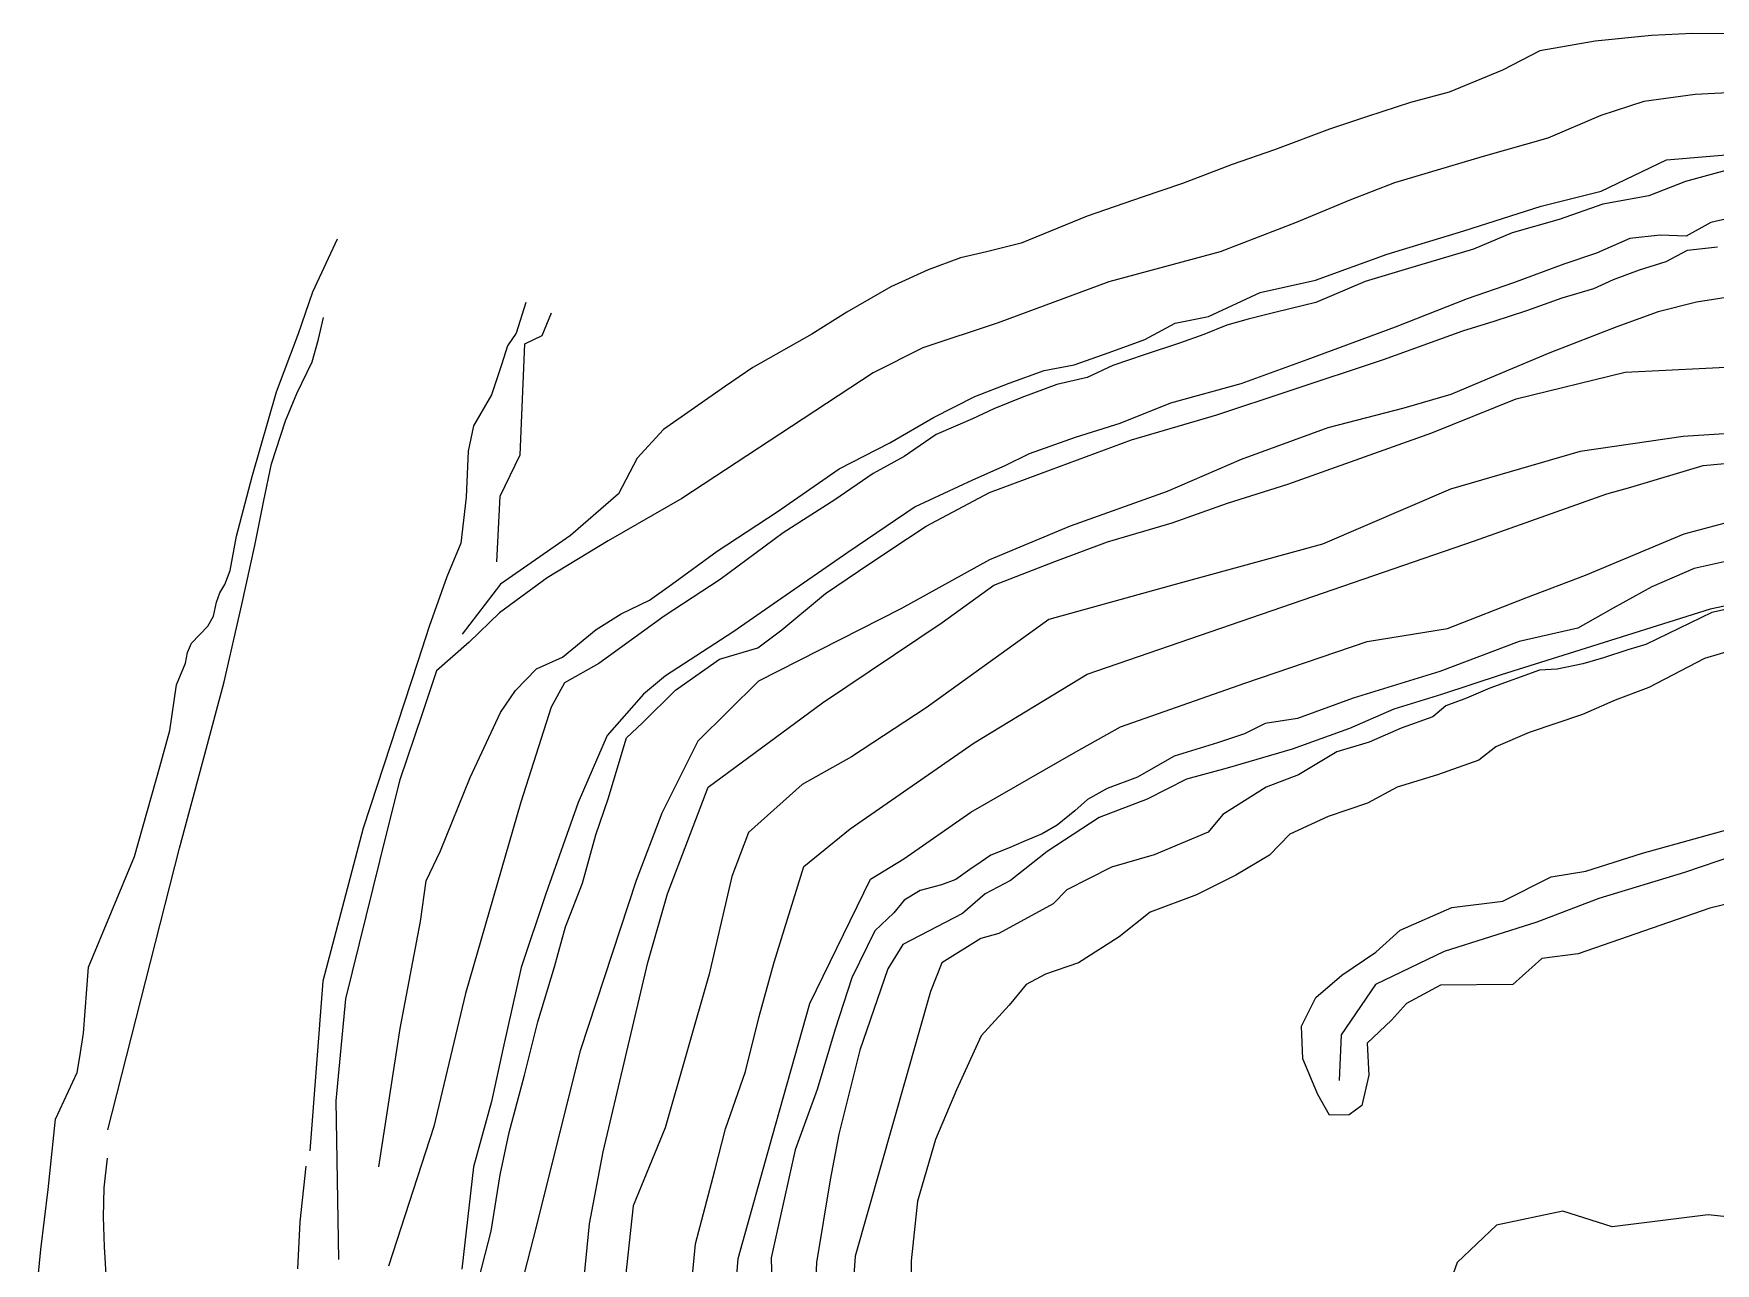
# Model space of a CAD drawing. Extents: x 73536 to 75854, y 478530 to 482386.
# Drawn here: x 74699.7 to 75006.1, y 481958.7 to 482182.6 of the extents above; entities that cross this region are included whole.
import ezdxf

# ---------------------------------------------------------------- set-up
doc = ezdxf.new("R2010")
doc.units = 0

msp = doc.modelspace()

# ---------------------------------------------------------------- linework, layer by layer
at = {"layer": 'TOPO_250913', "color": 30}
for points in [[(75013.317, 482182.582, 1758.359), (75001.935, 482182.64, 1757.742), (74994.434, 482182.294, 1757.876), (74984.202, 482181.29, 1757.823), (74974.109, 482179.505, 1757.274), (74967.288, 482175.963, 1756.937), (74957.58, 482171.959, 1755.944), (74950.519, 482170.104, 1755.766), (74942.716, 482167.543, 1755.306), (74935.764, 482165.218, 1754.761), (74925.76, 482161.473, 1754.504), (74918.063, 482158.804, 1753.613), (74908.999, 482155.368, 1753.331), (74901.647, 482152.856, 1753.535), (74891.648, 482149.371, 1753.359), (74879.575, 482144.448, 1753.437), (74873.275, 482142.907, 1752.918), (74868.554, 482141.807, 1752.525), (74862.655, 482139.609, 1752.074), (74855.879, 482136.552, 1751.542), (74847.826, 482131.917, 1752.239), (74841.458, 482127.907, 1751.849), (74830.745, 482121.805, 1751.773), (74825.727, 482118.434, 1750.588), (74814.468, 482110.53, 1750.745), (74809.654, 482105.307, 1750.744), (74806.242, 482098.806, 1747.047), (74797.494, 482091.247, 1746.923), (74784.771, 482082.376, 1745.852), (74777.75, 482073.247, 1743.685)], [(75009.577, 482171.94, 1744.524), (75002.394, 482171.562, 1744.794), (74993.012, 482170.269, 1745.238), (74985.236, 482167.737, 1744.459), (74975.54, 482163.601, 1744.7), (74963.749, 482160.233, 1744.048), (74947.636, 482155.454, 1743.958), (74939.502, 482152.295, 1743.828), (74929.679, 482148.235, 1743.767), (74915.887, 482142.924, 1743.483), (74895.584, 482137.462, 1743.24), (74875.417, 482129.944, 1743.141), (74861.67, 482125.397, 1742.679), (74852.67, 482120.86, 1742.195), (74835.665, 482109.72, 1743.32), (74817.784, 482097.944, 1743.164), (74804.364, 482090.269, 1743.494), (74793.274, 482083.536, 1742.901), (74784.591, 482077.138, 1742.533), (74779.024, 482071.823, 1742.285), (74773.084, 482066.606, 1741.569), (74770.468, 482058.752, 1740.516), (74766.417, 482046.706, 1739.49), (74763.937, 482036.855, 1738.721), (74760.239, 482021.844, 1737.945), (74756.534, 482006.856, 1736.841), (74754.746, 481988.242, 1735.734), (74755.267, 481959.389, 1732.564)], [(74762.571, 481976.22, 1730.213), (74766.451, 482001.421, 1730.682), (74770.202, 482020.927, 1730.184), (74771.218, 482028.337, 1730.167), (74773.835, 482033.799, 1730.467), (74779.221, 482047.134, 1729.997), (74784.781, 482058.976, 1729.64), (74787.478, 482063.025, 1729.981), (74791.309, 482066.938, 1730.032), (74796.017, 482069.082, 1730.28), (74802.195, 482074.11, 1730.964), (74806.715, 482076.985, 1730.669), (74811.877, 482079.466, 1730.613), (74815.929, 482082.31, 1730.428), (74824.201, 482088.408, 1730.343), (74835.128, 482095.571, 1730.31), (74846.433, 482103.402, 1730.786), (74855.697, 482108.099, 1731.101), (74863.656, 482112.751, 1730.469), (74871.136, 482116.575, 1730.676), (74877.4, 482118.989, 1731.177), (74883.767, 482121.297, 1731.015), (74889.24, 482122.337, 1731.275), (74895.636, 482124.582, 1731.085), (74902.154, 482126.931, 1731.749), (74907.667, 482129.894, 1731.5), (74913.74, 482131.101, 1731.917), (74923.169, 482135.487, 1731.105), (74933.237, 482137.724, 1731.324), (74946.294, 482142.467, 1730.941), (74960.278, 482146.714, 1730.693), (74974.309, 482151.224, 1730.744), (74985.24, 482153.96, 1730.754), (74997.183, 482159.652, 1729.976), (75011.633, 482160.87, 1730.414)], [(75008.006, 482157.686, 1729.561), (75000.629, 482155.738, 1729.127), (74993.95, 482153.092, 1729.208), (74985.557, 482151.597, 1728.759), (74977.62, 482148.812, 1729.055), (74969.04, 482146.345, 1728.966), (74961.986, 482143.372, 1729.021), (74952.019, 482140.409, 1729.219), (74942.26, 482137.497, 1729.717), (74933.293, 482133.647, 1730.109), (74926.083, 482131.907, 1730.348), (74920.942, 482130.636, 1730.465), (74917.06, 482129.526, 1730.63), (74912.855, 482127.847, 1730.607), (74908.468, 482126.291, 1730.306), (74902.002, 482124.162, 1730.306), (74896.291, 482122.168, 1730.139), (74891.602, 482120.034, 1729.814), (74886.087, 482118.742, 1730.12), (74879.74, 482116.343, 1729.844), (74874.634, 482114.333, 1730.025), (74870.722, 482112.484, 1729.986), (74864.104, 482109.62, 1729.474), (74858.292, 482105.593, 1729.419), (74852.657, 482102.55, 1728.936), (74845.682, 482097.719, 1729.216), (74836.259, 482091.707, 1729.595), (74824.756, 482083.224, 1729.131), (74814.598, 482076.568, 1729.33), (74802.667, 482067.924, 1729.403), (74796.432, 482064.392, 1729.145), (74793.987, 482059.938, 1729.075), (74788.429, 482042.687, 1729.657), (74778.365, 482007.802, 1729.594), (74772.632, 481983.578, 1729.804), (74764.357, 481958.18, 1728.423)], [(75010.291, 482149.397, 1716.518), (75005.269, 482148.213, 1716.774), (75000.761, 482145.771, 1716.418), (74996.037, 482145.962, 1716.451), (74990.514, 482145.316, 1716.523), (74984.439, 482142.636, 1716.191), (74978.491, 482140.667, 1716.552), (74969.273, 482137.259, 1716.829), (74960.833, 482134.342, 1716.787), (74947.756, 482129.158, 1717.393), (74931.619, 482123.216, 1717.917), (74919.643, 482118.83, 1717.668), (74906.813, 482115.342, 1717.305), (74897.568, 482111.657, 1716.502), (74889.414, 482109.072, 1716.609), (74881.072, 482106.094, 1716.886), (74876.622, 482103.942, 1715.875), (74870.722, 482101.285, 1715.734), (74860.309, 482096.449, 1715.921), (74848.007, 482088.132, 1716.398), (74835.218, 482079.274, 1716.258), (74827.081, 482073.637, 1716.402), (74814.791, 482065.644, 1716.43), (74810.805, 482062.363, 1716.062), (74804.158, 482054.832, 1715.657), (74798.877, 482042.574, 1715.514), (74793.014, 482025.954, 1715.143), (74788.545, 482012.537, 1715.678), (74785.224, 481997.895, 1715.545), (74783.096, 481988.118, 1715.506), (74779.812, 481976.267, 1715.168), (74777.686, 481957.593, 1715.48)], [(74699.701, 481947.467, 1745.052), (74700.994, 481961.193, 1744.498), (74702.372, 481972.125, 1744.651), (74703.657, 481984.899, 1743.671), (74707.642, 481993.43, 1744.08), (74708.11, 481996.292, 1744.031), (74708.766, 482000.572, 1743.717), (74709.715, 482012.62, 1742.948), (74718.081, 482032.752, 1745.603), (74722.702, 482049.088, 1746.284), (74724.531, 482055.712, 1746.363), (74725.755, 482064.05, 1746.322), (74727.348, 482068.01, 1746.08), (74727.759, 482069.954, 1745.946), (74728.452, 482071.611, 1745.817), (74731.461, 482074.748, 1746.364), (74732.485, 482076.542, 1746.484), (74733.003, 482079.086, 1745.963), (74733.628, 482080.794, 1746.3), (74734.515, 482082.313, 1746.321), (74735.485, 482084.856, 1746.404), (74736.63, 482091.124, 1746.378), (74739.484, 482101.986, 1746.572), (74743.941, 482117.426, 1748.762), (74747.934, 482128.053, 1748.844), (74750.588, 482135.616, 1748.567), (74755.088, 482145.297, 1747.978)], [(74780.257, 481953.635, 1714.799), (74783.058, 481964.532, 1714.709), (74784.695, 481974.784, 1714.765), (74786.318, 481982.52, 1714.54), (74789.145, 481992.914, 1714.804), (74791.54, 482002.675, 1714.834), (74794.605, 482012.67, 1714.617), (74796.592, 482019.977, 1714.731), (74799.708, 482027.901, 1714.445), (74802.127, 482036.699, 1714.59), (74804.35, 482043.252, 1714.76), (74807.717, 482054.359, 1715.32), (74810.641, 482057.093, 1715.759), (74816.626, 482063.046, 1714.868), (74824.65, 482068.698, 1714.793), (74831.643, 482070.774, 1714.842), (74835.991, 482074.051, 1715.143), (74843.938, 482080.666, 1715.305), (74849.988, 482084.738, 1715.918), (74855.681, 482088.586, 1715.379), (74862.308, 482092.955, 1715.542), (74873.866, 482099.065, 1715.766), (74884.979, 482103.184, 1715.536), (74899.684, 482108.66, 1715.128), (74915.252, 482113.186, 1716.103), (74928.442, 482117.578, 1716.53), (74945.631, 482123.318, 1716.276), (74960.038, 482128.52, 1716.087), (74965.786, 482130.294, 1715.715), (74971.749, 482132.194, 1715.849), (74978.158, 482134.497, 1715.592), (74983.929, 482136.244, 1715.781), (74987.492, 482137.854, 1715.697), (74992.222, 482139.633, 1715.5), (74997.079, 482141.153, 1715.376), (75001.023, 482143.215, 1715.169), (75006.43, 482143.84, 1715.048)], [(75013.103, 482135.38, 1702.734), (75002.639, 482133.724, 1702.298), (74995.678, 482131.973, 1702.109), (74988.097, 482129.26, 1702.281), (74975.894, 482124.523, 1702.333), (74967.245, 482120.865, 1701.745), (74957.89, 482116.945, 1701.207), (74949.335, 482114.433, 1701.181), (74935.473, 482110.852, 1701.521), (74919.709, 482105.048, 1701.086), (74906.225, 482099.24, 1700.579), (74888.519, 482092.951, 1700.522), (74873.839, 482086.825, 1700.895), (74857.689, 482077.854, 1701.298), (74831.755, 482064.713, 1700.831), (74820.687, 482053.795, 1701.182), (74814.132, 482040.663, 1700.711), (74809.465, 482028.42, 1701.101), (74799.277, 481997.384, 1699.991), (74790.689, 481963.206, 1699.795), (74784.055, 481937.467, 1699.594)], [(74789.379, 482133.645, 1748.914), (74787.577, 482128.1, 1747.57), (74786.036, 482125.788, 1747.963), (74784.919, 482122.289, 1747.428), (74783.131, 482116.848, 1746.043), (74779.838, 482111.184, 1745.747), (74778.865, 482106.568, 1744.69), (74778.492, 482098.223, 1742.811), (74777.556, 482089.852, 1741.849), (74774.969, 482083.678, 1741.18), (74771.75, 482074.653, 1739.901), (74769.67, 482068.298, 1739.397), (74759.721, 482037.914, 1737.432), (74752.361, 482010.071, 1735.661), (74750.013, 481979.13, 1732.678)], [(74784.084, 482086.409, 1747.949), (74784.701, 482098.371, 1747.741), (74788.339, 482105.909, 1748.073), (74789.208, 482126.119, 1749.607), (74792.372, 482127.659, 1749.123), (74794.022, 482131.79, 1748.914)], [(74713.236, 481982.991, 1732.496), (74714.026, 481986.057, 1732.444), (74726.266, 482034.278, 1735.494), (74730.881, 482051.38, 1737.199), (74734.417, 482064.575, 1737.996), (74737.65, 482078.644, 1739.689), (74739.998, 482089.393, 1741.015), (74741.645, 482097.614, 1742.504), (74743.062, 482104.258, 1742.763), (74745.61, 482112.124, 1744.004), (74747.664, 482117.11, 1745.241), (74750.421, 482122.895, 1746.259), (74751.582, 482126.981, 1746.438), (74752.511, 482130.929, 1746.761)], [(74796.183, 481917.145, 1699.039), (74800.973, 481965.875, 1699.33), (74803.448, 481978.96, 1699.599), (74811.593, 482013.477, 1700.278), (74815.186, 482025.953, 1700.268), (74822.596, 482045.377, 1699.982), (74843.439, 482060.736, 1700.332), (74865.239, 482075.384, 1700.392), (74874.611, 482082.206, 1699.973), (74885.73, 482086.514, 1699.949), (74895.348, 482090.064, 1700.314), (74907.107, 482093.56, 1700.248), (74917.175, 482097.097, 1700.312), (74928.177, 482100.584, 1699.485), (74954.435, 482109.928, 1700.122), (74969.8, 482116.14, 1700.381), (74989.645, 482120.955, 1700.782), (75019.031, 482122.45, 1701.363)], [(75033.076, 482111.405, 1686.602), (75000.226, 482109.238, 1686.026), (74981.443, 482106.549, 1685.881), (74957.832, 482099.656, 1685.703), (74934.503, 482089.662, 1685.122), (74907.683, 482082.336, 1685.578), (74884.654, 482075.963, 1685.577), (74862.303, 482059.858, 1685.453), (74848.666, 482050.933, 1685.251), (74839.708, 482045.892, 1685.007), (74829.952, 482037.151, 1684.516), (74826.886, 482029.145, 1684.839), (74822.764, 482011.364, 1685.074), (74814.752, 481983.344, 1684.699), (74808.951, 481969.152, 1684.548), (74805.147, 481934.27, 1684.2)], [(74822.913, 481821.458, 1671.279), (74822.211, 481826.167, 1672.224), (74823.471, 481840.048, 1672.467), (74823.788, 481868.988, 1671.625), (74825.049, 481922.507, 1670.744), (74828.044, 481959.568, 1670.458), (74834.319, 481981.877, 1671.215), (74841.133, 482005.976, 1671.062), (74852.155, 482028.669, 1671.799), (74858.206, 482032.352, 1671.764), (74870.46, 482040.84, 1671.348), (74889.14, 482051.588, 1671.849), (74897.725, 482056.384, 1671.549), (74920.355, 482064.326, 1671.725), (74942.63, 482071.906, 1671.555), (74957.298, 482074.325, 1671.344), (74971.518, 482079.874, 1671.419), (74982.429, 482083.99, 1670.477), (75000.402, 482091.556, 1671.084), (75008.59, 482093.732, 1671.372), (75011.702, 482093.74, 1671.739), (75071.977, 482099.975, 1672.784), (75126.186, 482101.593, 1671.995), (75189.231, 482108.308, 1672.1)], [(74818.893, 481947.525, 1684.507), (74820.255, 481962.197, 1684.264), (74823.829, 481975.605, 1683.844), (74825.736, 481983.182, 1683.891), (74829.358, 481993.618, 1683.643), (74831.899, 482003.633, 1683.941), (74834.594, 482013.524, 1684.269), (74840.01, 482030.959, 1684.536), (74848.431, 482037.791, 1684.24), (74871.017, 482053.459, 1685.143), (74891.651, 482066.005, 1685.018), (74929.051, 482078.84, 1684.896), (74962.197, 482090.238, 1685.777), (74977.043, 482095.557, 1685.712), (74986.322, 482098.796, 1685.85), (74990.648, 482100.021, 1685.423), (75003.862, 482103.984, 1684.831), (75028.132, 482106.203, 1686.122)], [(75010.424, 482087.038, 1671.2), (75002.21, 482085.219, 1669.55), (74994.502, 482081.914, 1668.005), (74987.438, 482077.993, 1666.765), (74980.989, 482074.385, 1666.078), (74970.339, 482071.952, 1668.068), (74955.868, 482066.45, 1668.923), (74940.084, 482061.609, 1670.776), (74929.924, 482057.903, 1671.951), (74924.081, 482056.98, 1671.607), (74920.263, 482055.128, 1671.731), (74915.368, 482053.461, 1671.59), (74907.47, 482051.071, 1671.336), (74900.777, 482047.217, 1671.401), (74895.289, 482045.131, 1670.802), (74891.677, 482043.171, 1671.008), (74889.399, 482041.062, 1671.254), (74886.152, 482038.457, 1670.967), (74883.428, 482036.919, 1671.274), (74880.119, 482035.487, 1671.3), (74877.287, 482034.261, 1671.095), (74874.064, 482033.013, 1670.923), (74872.338, 482031.818, 1670.705), (74870.28, 482030.392, 1670.35), (74867.688, 482028.596, 1670.295), (74865.079, 482027.605, 1670.714), (74861.218, 482026.554, 1670.505), (74858.268, 482024.81, 1670.64), (74856.419, 482022.512, 1670.643), (74852.941, 482019.242, 1670.308), (74848.749, 482010.691, 1670.558), (74845.72, 482001.337, 1670.342), (74842.461, 481990.349, 1670.517), (74838.418, 481979.344, 1670.472), (74834.055, 481959.686, 1670.266), (74834.745, 481934.127, 1669.767)], [(75025.355, 482082.086, 1655.74), (75005.113, 482077.804, 1655.667), (74980.396, 482070.045, 1655.576), (74967.055, 482065.886, 1656.115), (74956.187, 482062.259, 1655.575), (74947.503, 482059.63, 1655.573), (74939.438, 482056.096, 1655.213), (74928.976, 482052.33, 1654.911), (74917.149, 482048.852, 1654.046), (74909.698, 482046.88, 1654.075), (74902.567, 482043.215, 1654.123), (74893.801, 482039.849, 1654.394), (74884.314, 482033.65, 1654.673), (74877.664, 482028.369, 1655.353), (74873.045, 482025.993, 1655.453), (74868.938, 482022.363, 1654.951), (74858.038, 482016.722, 1654.568), (74855.337, 482012.322, 1654.408), (74850.217, 481997.504, 1654.632), (74846.363, 481982.197, 1654.638), (74844.802, 481973.87, 1654.63), (74842.318, 481958.817, 1654.408), (74841.523, 481940.173, 1654.305)], [(75025.292, 482081.566, 1655.672), (75005.434, 482077.201, 1655.45), (74993.389, 482071.368, 1655.278), (74990.103, 482070.416, 1655.281), (74985.701, 482068.964, 1655.286), (74981.944, 482067.887, 1655.289), (74977.239, 482066.893, 1655.294), (74974.05, 482066.725, 1655.297), (74964.963, 482063.435, 1655.306), (74960.718, 482061.635, 1655.31), (74956.963, 482060.204, 1655.314), (74954.582, 482058.183, 1655.317), (74948.804, 482056.132, 1655.323), (74943.005, 482053.585, 1655.329), (74937.141, 482051.836, 1655.219), (74930.124, 482047.626, 1655.072), (74924.23, 482045.38, 1654.959), (74916.367, 482040.425, 1653.786), (74913.681, 482037.222, 1653.888), (74903.815, 482033.043, 1653.985), (74896.078, 482030.851, 1654.161), (74887.939, 482026.711, 1654.558), (74885.427, 482024.142, 1654.67), (74875.509, 482018.743, 1654.577), (74872.277, 482017.806, 1654.05), (74865.177, 482013.406, 1654.593), (74863.097, 482008.158, 1654.478), (74849.355, 481959.954, 1654.647), (74844.461, 481890.311, 1654.762)], [(75012.659, 482071.357, 1649.34), (75004.072, 482068.848, 1647.537), (74993.966, 482063.569, 1647.519), (74987.832, 482061.248, 1646.661), (74981.893, 482058.644, 1645.84), (74972.144, 482055.331, 1644.76), (74966.069, 482052.744, 1643.709), (74962.958, 482050.344, 1643.369), (74955.433, 482047.621, 1642.543), (74948.089, 482045.38, 1641.75), (74942.69, 482042.497, 1641.711), (74935.536, 482040.081, 1641.713), (74928.578, 482036.839, 1641.441), (74924.822, 482033.022, 1641.043), (74918.735, 482029.349, 1641.03), (74911.527, 482025.781, 1641.052), (74903.085, 482022.602, 1641.276), (74897.486, 482018.111, 1641.003), (74890.021, 482013.403, 1640.658), (74884.045, 482011.311, 1640.877), (74880.536, 482009.463, 1640.758), (74877.414, 482005.666, 1640.766), (74872.307, 482000.091, 1640.369), (74867.838, 481990.24, 1640.279), (74863.98, 481981.248, 1640.366), (74860.699, 481970.018, 1640.173), (74859.588, 481959.147, 1639.891), (74859.292, 481937.707, 1639.794)], [(75030.9, 482029.624, 1640.606), (75005.035, 482023.37, 1640), (74981.104, 482015.045, 1640.752), (74974.452, 482014.177, 1640.721), (74969.205, 482009.431, 1642.545), (74956.024, 482009.306, 1640.853), (74949.811, 482006, 1640.889), (74947.054, 482002.934, 1640.936), (74942.64, 481998.75, 1640.681), (74942.949, 481992.928, 1640.592), (74941.68, 481987.412, 1640.644), (74939.382, 481985.697, 1640.628), (74935.776, 481985.678, 1640.562), (74933.626, 481989.4, 1640.71), (74930.891, 481995.921, 1640.737), (74930.698, 482001.86, 1640.989), (74933.282, 482007.058, 1641.274), (74938.012, 482011.179, 1641.25), (74944.221, 482015.319, 1641.498), (74948.661, 482019.356, 1641.724), (74958.081, 482023.476, 1642.106), (74967.331, 482024.608, 1642.816), (74976.181, 482029.076, 1643.554), (74982.48, 482030.076, 1644.168), (74992.779, 482033.373, 1645.496), (75003.272, 482036.318, 1646.545), (75016.239, 482039.883, 1648.124)], [(75019.046, 482036.15, 1650.003), (75000.446, 482029.85, 1648.3), (74984.831, 482025.116, 1646.483), (74973.574, 482020.822, 1645.906), (74956.688, 482015.463, 1644.152), (74944.183, 482009.441, 1643.384), (74937.893, 482000.291, 1643.018), (74937.551, 481991.98, 1642.711)], [(74713.094, 481977.85, 1730.637), (74712.481, 481972.432, 1730.223), (74712.387, 481967.14, 1729.933), (74712.554, 481961.653, 1729.513), (74712.872, 481956.634, 1729.098)], [(74747.819, 481957.698, 1730.269), (74748.263, 481966.235, 1731.23), (74749.379, 481976.374, 1732.356)], [(75012.11, 481966.733, 1642.486), (75004.758, 481967.474, 1641.976), (74987.251, 481965.301, 1641.168), (74978.312, 481968.164, 1642.881), (74966.183, 481965.633, 1643.889), (74959.02, 481958.795, 1642.277), (74954.806, 481946.883, 1640.023)]]:
    msp.add_polyline3d(points, dxfattribs=at)

doc.saveas('drawing.dxf')
